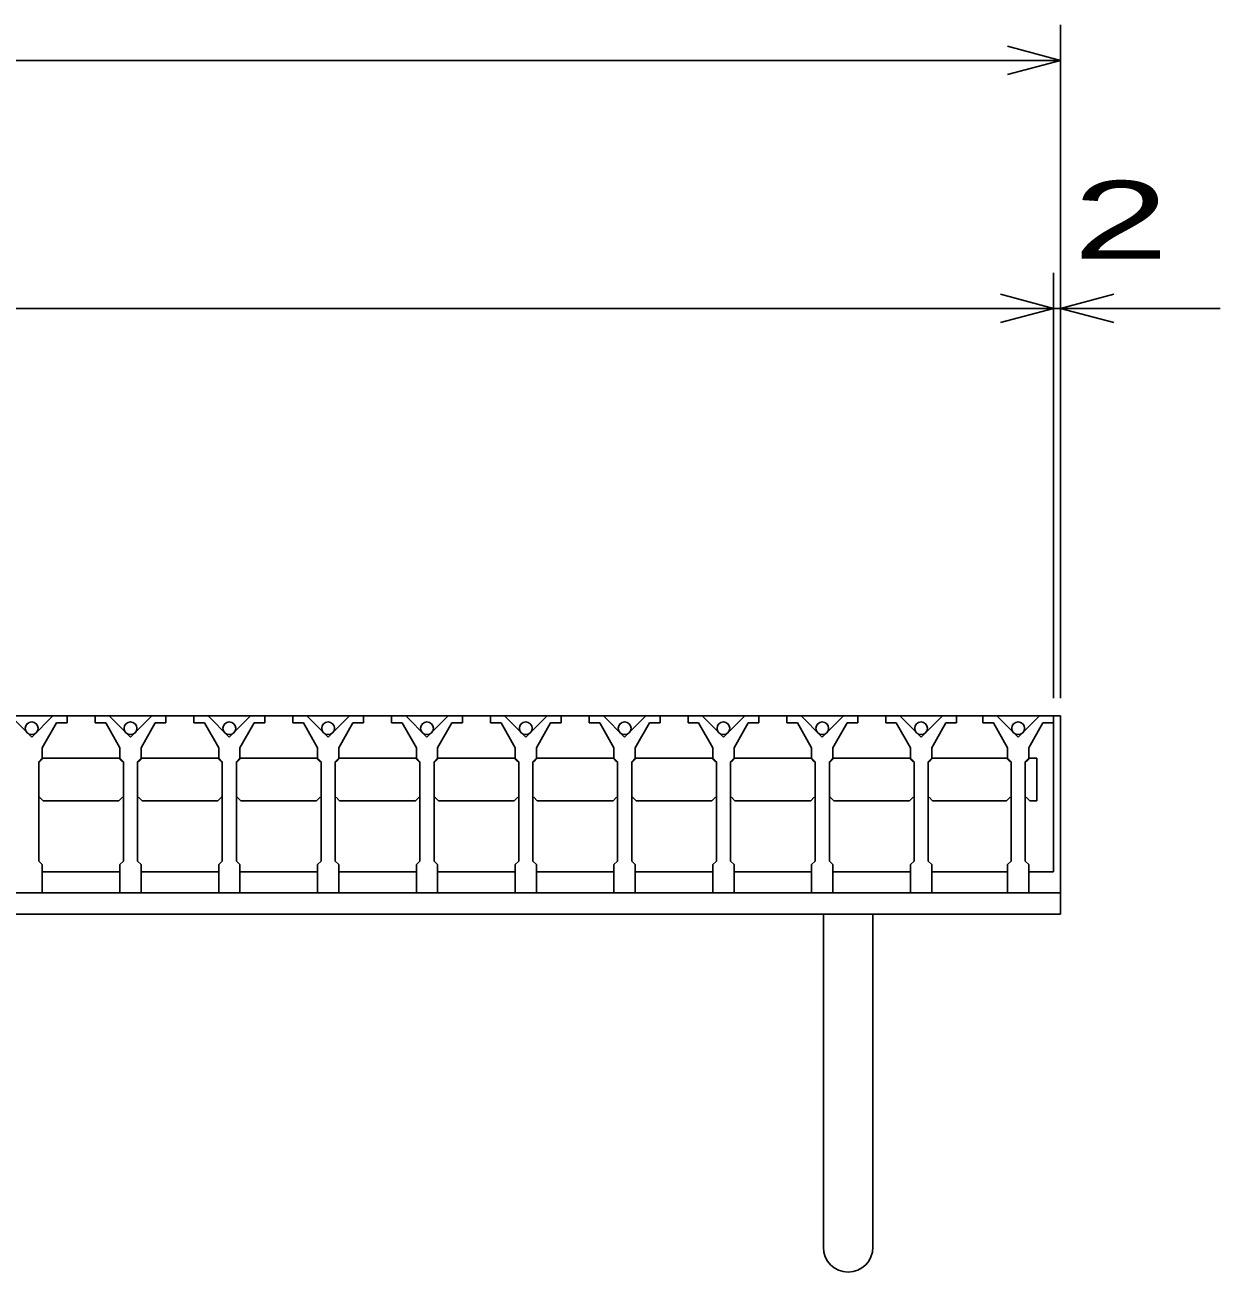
# Model space of a CAD drawing. Units: millimetres, scale not verified. Extents: x -1820 to 1724, y -1285 to 1059.
# Drawn here: x -720.4 to -383, y -769 to -417 of the extents above; entities that cross this region are included whole.
import ezdxf
from ezdxf.enums import TextEntityAlignment as Align

# ---------------------------------------------------------------- set-up
doc = ezdxf.new("R2010")
doc.units = ezdxf.units.MM
doc.header["$LTSCALE"] = 10
for name, color, linetype, lineweight in [('16', 3, 'Continuous', 25), ('17', 3, 'Continuous', 25), ('19', 6, 'Continuous', 25), ('22', 2, 'Continuous', 25)]:
    doc.layers.add(name, color=color, linetype=linetype, lineweight=lineweight)
doc.styles.add('ベクトル', font='')
doc.styles.get('ベクトル').set_extended_font_data('ベクトル')

msp = doc.modelspace()

# ---------------------------------------------------------------- linework, layer by layer
at = {"layer": '16'}
for p, q in [((-1426, -612), (-430, -612)), ((-718.5, -618), (-724.5, -612)), ((-712.5, -612), (-718.5, -618)), ((-708.5, -612), (-712.5, -612)), ((-708.5, -614), (-708.5, -612)), ((-700.6, -612), (-700.6, -614)), ((-696.6, -612), (-700.6, -612)), ((-690.6, -618), (-696.6, -612)), ((-684.6, -612), (-690.6, -618)), ((-680.6, -612), (-684.6, -612)), ((-680.6, -614), (-680.6, -612)), ((-672.7, -612), (-672.7, -614)), ((-668.7, -612), (-672.7, -612)), ((-662.7, -618), (-668.7, -612)), ((-656.7, -612), (-662.7, -618)), ((-652.7, -612), (-656.7, -612)), ((-652.7, -614), (-652.7, -612)), ((-644.8, -612), (-644.8, -614)), ((-640.8, -612), (-644.8, -612)), ((-634.8, -618), (-640.8, -612)), ((-628.8, -612), (-634.8, -618)), ((-624.8, -612), (-628.8, -612)), ((-624.8, -614), (-624.8, -612)), ((-616.9, -612), (-616.9, -614)), ((-612.9, -612), (-616.9, -612)), ((-606.9, -618), (-612.9, -612)), ((-600.9, -612), (-606.9, -618)), ((-596.9, -612), (-600.9, -612)), ((-596.9, -614), (-596.9, -612)), ((-589, -612), (-589, -614)), ((-585, -612), (-589, -612)), ((-579, -618), (-585, -612)), ((-573, -612), (-579, -618)), ((-569, -612), (-573, -612)), ((-569, -614), (-569, -612)), ((-561.1, -612), (-561.1, -614)), ((-557.1, -612), (-561.1, -612)), ((-551.1, -618), (-557.1, -612)), ((-545.1, -612), (-551.1, -618)), ((-541.1, -612), (-545.1, -612)), ((-541.1, -614), (-541.1, -612)), ((-533.2, -612), (-533.2, -614)), ((-529.2, -612), (-533.2, -612)), ((-523.2, -618), (-529.2, -612)), ((-517.2, -612), (-523.2, -618)), ((-513.2, -612), (-517.2, -612)), ((-513.2, -614), (-513.2, -612)), ((-505.3, -612), (-505.3, -614)), ((-501.3, -612), (-505.3, -612)), ((-495.3, -618), (-501.3, -612)), ((-489.3, -612), (-495.3, -618)), ((-485.3, -612), (-489.3, -612)), ((-485.3, -614), (-485.3, -612)), ((-477.4, -612), (-477.4, -614)), ((-473.4, -612), (-477.4, -612)), ((-467.4, -618), (-473.4, -612)), ((-461.4, -612), (-467.4, -618)), ((-457.4, -612), (-461.4, -612)), ((-457.4, -614), (-457.4, -612)), ((-450, -612), (-450, -614)), ((-446, -612), (-450, -612)), ((-440, -618), (-446, -612)), ((-434, -612), (-440, -618)), ((-430, -612), (-434, -612)), ((-430, -614), (-430, -612)), ((-430, -656), (-430, -612)), ((-715.5, -621), (-711.5, -614)), ((-711.5, -614), (-708.5, -614)), ((-700.6, -614), (-697.6, -614)), ((-697.6, -614), (-693.6, -621)), ((-687.6, -621), (-683.6, -614)), ((-683.6, -614), (-680.6, -614)), ((-672.7, -614), (-669.7, -614)), ((-669.7, -614), (-665.7, -621)), ((-659.7, -621), (-655.7, -614)), ((-655.7, -614), (-652.7, -614)), ((-644.8, -614), (-641.8, -614)), ((-641.8, -614), (-637.8, -621)), ((-631.8, -621), (-627.8, -614)), ((-627.8, -614), (-624.8, -614)), ((-616.9, -614), (-613.9, -614)), ((-613.9, -614), (-609.9, -621)), ((-603.9, -621), (-599.9, -614)), ((-599.9, -614), (-596.9, -614)), ((-589, -614), (-586, -614)), ((-586, -614), (-582, -621)), ((-576, -621), (-572, -614)), ((-572, -614), (-569, -614)), ((-561.1, -614), (-558.1, -614)), ((-558.1, -614), (-554.1, -621)), ((-548.1, -621), (-544.1, -614)), ((-544.1, -614), (-541.1, -614)), ((-533.2, -614), (-530.2, -614)), ((-530.2, -614), (-526.2, -621)), ((-520.2, -621), (-516.2, -614)), ((-516.2, -614), (-513.2, -614)), ((-505.3, -614), (-502.3, -614)), ((-502.3, -614), (-498.3, -621)), ((-492.3, -621), (-488.3, -614)), ((-488.3, -614), (-485.3, -614)), ((-477.4, -614), (-474.4, -614)), ((-474.4, -614), (-470.4, -621)), ((-464.4, -621), (-460.4, -614)), ((-460.4, -614), (-457.4, -614)), ((-450, -614), (-447, -614)), ((-447, -614), (-443, -621)), ((-437, -621), (-433, -614)), ((-433, -614), (-430, -614)), ((-715.5, -624), (-715.5, -621)), ((-693.6, -621), (-693.6, -624)), ((-687.6, -624), (-687.6, -621)), ((-665.7, -621), (-665.7, -624)), ((-659.7, -624), (-659.7, -621)), ((-637.8, -621), (-637.8, -624)), ((-631.8, -624), (-631.8, -621)), ((-609.9, -621), (-609.9, -624)), ((-603.9, -624), (-603.9, -621)), ((-582, -621), (-582, -624)), ((-576, -624), (-576, -621)), ((-554.1, -621), (-554.1, -624)), ((-548.1, -624), (-548.1, -621)), ((-526.2, -621), (-526.2, -624)), ((-520.2, -624), (-520.2, -621)), ((-498.3, -621), (-498.3, -624)), ((-492.3, -624), (-492.3, -621)), ((-470.4, -621), (-470.4, -624)), ((-464.4, -624), (-464.4, -621)), ((-443, -621), (-443, -624)), ((-437, -624), (-437, -621)), ((-716.5, -625), (-715.5, -624)), ((-716.5, -653), (-716.5, -625)), ((-716.25, -625), (-715.25, -624)), ((-715.25, -624), (-693.85, -624)), ((-693.85, -624), (-692.85, -625)), ((-693.6, -624), (-692.6, -625)), ((-692.6, -625), (-692.6, -653)), ((-688.6, -625), (-687.6, -624)), ((-688.6, -653), (-688.6, -625)), ((-688.35, -625), (-687.35, -624)), ((-687.35, -624), (-665.95, -624)), ((-665.95, -624), (-664.95, -625)), ((-665.7, -624), (-664.7, -625)), ((-664.7, -625), (-664.7, -653)), ((-660.7, -625), (-659.7, -624)), ((-660.7, -653), (-660.7, -625)), ((-660.45, -625), (-659.45, -624)), ((-659.45, -624), (-638.05, -624)), ((-638.05, -624), (-637.05, -625)), ((-637.8, -624), (-636.8, -625)), ((-636.8, -625), (-636.8, -653)), ((-632.8, -625), (-631.8, -624)), ((-632.8, -653), (-632.8, -625)), ((-632.55, -625), (-631.55, -624)), ((-631.55, -624), (-610.15, -624)), ((-610.15, -624), (-609.15, -625)), ((-609.9, -624), (-608.9, -625)), ((-608.9, -625), (-608.9, -653)), ((-604.9, -625), (-603.9, -624)), ((-604.9, -653), (-604.9, -625)), ((-604.65, -625), (-603.65, -624)), ((-603.65, -624), (-582.25, -624)), ((-582.25, -624), (-581.25, -625)), ((-582, -624), (-581, -625)), ((-581, -625), (-581, -653)), ((-577, -625), (-576, -624)), ((-577, -653), (-577, -625)), ((-576.75, -625), (-575.75, -624)), ((-575.75, -624), (-554.35, -624)), ((-554.35, -624), (-553.35, -625)), ((-554.1, -624), (-553.1, -625)), ((-553.1, -625), (-553.1, -653)), ((-549.1, -625), (-548.1, -624)), ((-549.1, -653), (-549.1, -625)), ((-548.85, -625), (-547.85, -624)), ((-547.85, -624), (-526.45, -624)), ((-526.45, -624), (-525.45, -625)), ((-526.2, -624), (-525.2, -625)), ((-525.2, -625), (-525.2, -653)), ((-521.2, -625), (-520.2, -624)), ((-521.2, -653), (-521.2, -625)), ((-520.95, -625), (-519.95, -624)), ((-519.95, -624), (-498.55, -624)), ((-498.55, -624), (-497.55, -625)), ((-498.3, -624), (-497.3, -625)), ((-497.3, -625), (-497.3, -653)), ((-493.3, -625), (-492.3, -624)), ((-493.3, -653), (-493.3, -625)), ((-493.05, -625), (-492.05, -624)), ((-492.05, -624), (-470.65, -624)), ((-470.65, -624), (-469.65, -625)), ((-470.4, -624), (-469.4, -625)), ((-469.4, -625), (-469.4, -653)), ((-465.4, -625), (-464.4, -624)), ((-465.4, -653), (-465.4, -625)), ((-465.15, -625), (-464.15, -624)), ((-464.15, -624), (-443.25, -624)), ((-443.25, -624), (-442.25, -625)), ((-443, -624), (-442, -625)), ((-442, -625), (-442, -653)), ((-438, -625), (-437, -624)), ((-438, -653), (-438, -625)), ((-715.25, -636), (-716.25, -635)), ((-693.85, -636), (-715.25, -636)), ((-692.85, -635), (-693.85, -636)), ((-687.35, -636), (-688.35, -635)), ((-665.95, -636), (-687.35, -636)), ((-664.95, -635), (-665.95, -636)), ((-659.45, -636), (-660.45, -635)), ((-638.05, -636), (-659.45, -636)), ((-637.05, -635), (-638.05, -636)), ((-631.55, -636), (-632.55, -635)), ((-610.15, -636), (-631.55, -636)), ((-609.15, -635), (-610.15, -636)), ((-603.65, -636), (-604.65, -635)), ((-582.25, -636), (-603.65, -636)), ((-581.25, -635), (-582.25, -636)), ((-575.75, -636), (-576.75, -635)), ((-554.35, -636), (-575.75, -636)), ((-553.35, -635), (-554.35, -636)), ((-547.85, -636), (-548.85, -635)), ((-526.45, -636), (-547.85, -636)), ((-525.45, -635), (-526.45, -636)), ((-519.95, -636), (-520.95, -635)), ((-498.55, -636), (-519.95, -636)), ((-497.55, -635), (-498.55, -636)), ((-492.05, -636), (-493.05, -635)), ((-470.65, -636), (-492.05, -636)), ((-469.65, -635), (-470.65, -636)), ((-464.15, -636), (-465.15, -635)), ((-443.25, -636), (-464.15, -636)), ((-442.25, -635), (-443.25, -636)), ((-715.5, -654), (-716.5, -653)), ((-715.5, -662), (-715.5, -654)), ((-692.6, -653), (-693.6, -654)), ((-693.6, -654), (-693.6, -662)), ((-687.6, -654), (-688.6, -653)), ((-687.6, -662), (-687.6, -654)), ((-664.7, -653), (-665.7, -654)), ((-665.7, -654), (-665.7, -662)), ((-659.7, -654), (-660.7, -653)), ((-659.7, -662), (-659.7, -654)), ((-636.8, -653), (-637.8, -654)), ((-637.8, -654), (-637.8, -662)), ((-631.8, -654), (-632.8, -653)), ((-631.8, -662), (-631.8, -654)), ((-608.9, -653), (-609.9, -654)), ((-609.9, -654), (-609.9, -662)), ((-603.9, -654), (-604.9, -653)), ((-603.9, -662), (-603.9, -654)), ((-581, -653), (-582, -654)), ((-582, -654), (-582, -662)), ((-576, -654), (-577, -653)), ((-576, -662), (-576, -654)), ((-553.1, -653), (-554.1, -654)), ((-554.1, -654), (-554.1, -662)), ((-548.1, -654), (-549.1, -653)), ((-548.1, -662), (-548.1, -654)), ((-525.2, -653), (-526.2, -654)), ((-526.2, -654), (-526.2, -662)), ((-520.2, -654), (-521.2, -653)), ((-520.2, -662), (-520.2, -654)), ((-497.3, -653), (-498.3, -654)), ((-498.3, -654), (-498.3, -662)), ((-492.3, -654), (-493.3, -653)), ((-492.3, -662), (-492.3, -654)), ((-469.4, -653), (-470.4, -654)), ((-470.4, -654), (-470.4, -662)), ((-464.4, -654), (-465.4, -653)), ((-464.4, -662), (-464.4, -654)), ((-442, -653), (-443, -654)), ((-443, -654), (-443, -662)), ((-437, -654), (-438, -653)), ((-437, -662), (-437, -654)), ((-715.5, -656), (-693.6, -656)), ((-687.6, -656), (-665.7, -656)), ((-659.7, -656), (-637.8, -656)), ((-631.8, -656), (-609.9, -656)), ((-603.9, -656), (-582, -656)), ((-576, -656), (-554.1, -656)), ((-548.1, -656), (-526.2, -656)), ((-520.2, -656), (-498.3, -656)), ((-492.3, -656), (-470.4, -656)), ((-464.4, -656), (-443, -656)), ((-437, -656), (-430, -656)), ((-721.5, -662), (-715.5, -662)), ((-693.6, -662), (-687.6, -662)), ((-665.7, -662), (-659.7, -662)), ((-637.8, -662), (-631.8, -662)), ((-609.9, -662), (-603.9, -662)), ((-582, -662), (-576, -662)), ((-554.1, -662), (-548.1, -662)), ((-526.2, -662), (-520.2, -662)), ((-498.3, -662), (-492.3, -662)), ((-470.4, -662), (-464.4, -662)), ((-443, -662), (-437, -662))]:
    msp.add_line(p, q, dxfattribs=at)
for centre in [(-718.5, -615.5), (-690.6, -615.5), (-662.7, -615.5), (-634.8, -615.5), (-606.9, -615.5), (-579, -615.5), (-551.1, -615.5), (-523.2, -615.5), (-495.3, -615.5), (-467.4, -615.5), (-440, -615.5)]:
    msp.add_circle(centre, 1.8, dxfattribs=at)
at = {"layer": '17'}
for p, q in [((-437.75, -625), (-436.75, -624)), ((-436.75, -624), (-434.75, -624)), ((-434.75, -624), (-434.75, -636)), ((-436.75, -636), (-437.75, -635)), ((-434.75, -636), (-436.75, -636))]:
    msp.add_line(p, q, dxfattribs=at)
at = {"layer": '19'}
for p, q in [((-430, -612), (-428, -612)), ((-428, -612), (-428, -662)), ((-1428, -662), (-428, -662)), ((-428, -662), (-428, -668)), ((-428, -668), (-1428, -668)), ((-495, -668), (-495, -762)), ((-481, -762), (-481, -668))]:
    msp.add_line(p, q, dxfattribs=at)
msp.add_arc((-488, -762), 7, 180, 0, dxfattribs=at)
at = {"layer": '22', "color": 4}
for p, q in [((-428, -607), (-428, -417)), ((-428, -427), (-443, -423)), ((-1428, -427), (-428, -427)), ((-443, -431), (-428, -427)), ((-430, -607), (-430, -487)), ((-428, -607), (-428, -487)), ((-430, -497), (-445, -493)), ((-428, -497), (-413, -493)), ((-1426, -497), (-430, -497)), ((-445, -501), (-430, -497)), ((-430, -497), (-428, -497)), ((-413, -501), (-428, -497)), ((-428, -497), (-383, -497))]:
    msp.add_line(p, q, dxfattribs=at)

# ---------------------------------------------------------------- texts
at = {"layer": '22', "style": 'ベクトル', "width": 1.65}
msp.add_text(' 2 ', height=21.99, dxfattribs=at).set_placement((-438, -472), align=Align.MIDDLE_LEFT)

doc.saveas('drawing.dxf')
